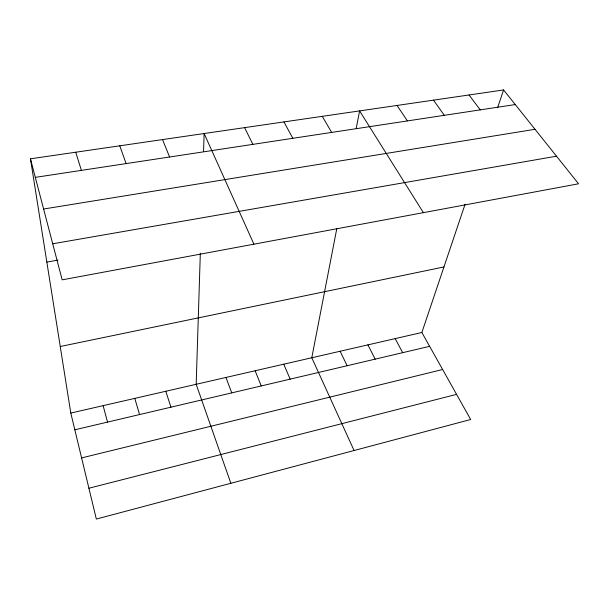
<?xml version="1.0" encoding="UTF-8"?>
<svg xmlns="http://www.w3.org/2000/svg" width="609" height="609" viewBox="0 0 609 609"><rect width="100%" height="100%" fill="white"/><g stroke="black" fill="none" stroke-linecap="round" stroke-linejoin="round"><path stroke-width="0.91" d="M200.331 253.253L196.174 384.294L230.849 483.287M203.558 151.519L204.129 133.531L253.93 244.179M336.762 228.809L311.793 357.757L354.073 450.523M356.212 128.385L359.592 110.899L423.392 212.663M30.45 158.812L62.171 279.851L578.55 183.796L503.59 89.942L30.45 158.812L70.804 413.069L96.336 519.058L470.673 419.51L421.87 332.491L465.086 204.228M497.568 107.808L503.59 89.942M88.906 488.228L456.575 394.373M81.606 457.915L442.629 369.511M74.831 429.794L429.634 346.331M70.804 413.069L421.87 332.491M60.238 346.513L443.953 266.955M46.84 262.098L58.007 260.096M52.724 243.79L556.504 156.193M43.612 209.024L535.022 129.291M35.314 177.371L515.267 104.558M468.991 94.974L480.265 109.864M433.486 100.142L444.326 115.314M397.03 105.448L407.413 120.917M322.275 116.334L331.661 132.412M283.954 121.914L292.807 138.304M395.15 338.619L402.671 352.672M367.912 344.877L375.167 359.143M244.59 127.639L252.872 144.363M340.127 351.248L347.122 365.743M283.741 364.197L290.158 379.141M162.534 139.583L169.576 157M255.125 370.759L261.253 385.939M225.947 377.458L231.755 392.874M119.76 145.81L126.116 163.593M165.793 391.267L170.939 407.185M75.752 152.22L81.385 170.383M134.779 398.385L139.575 414.562M103.127 405.647L107.542 422.098"/></g></svg>
